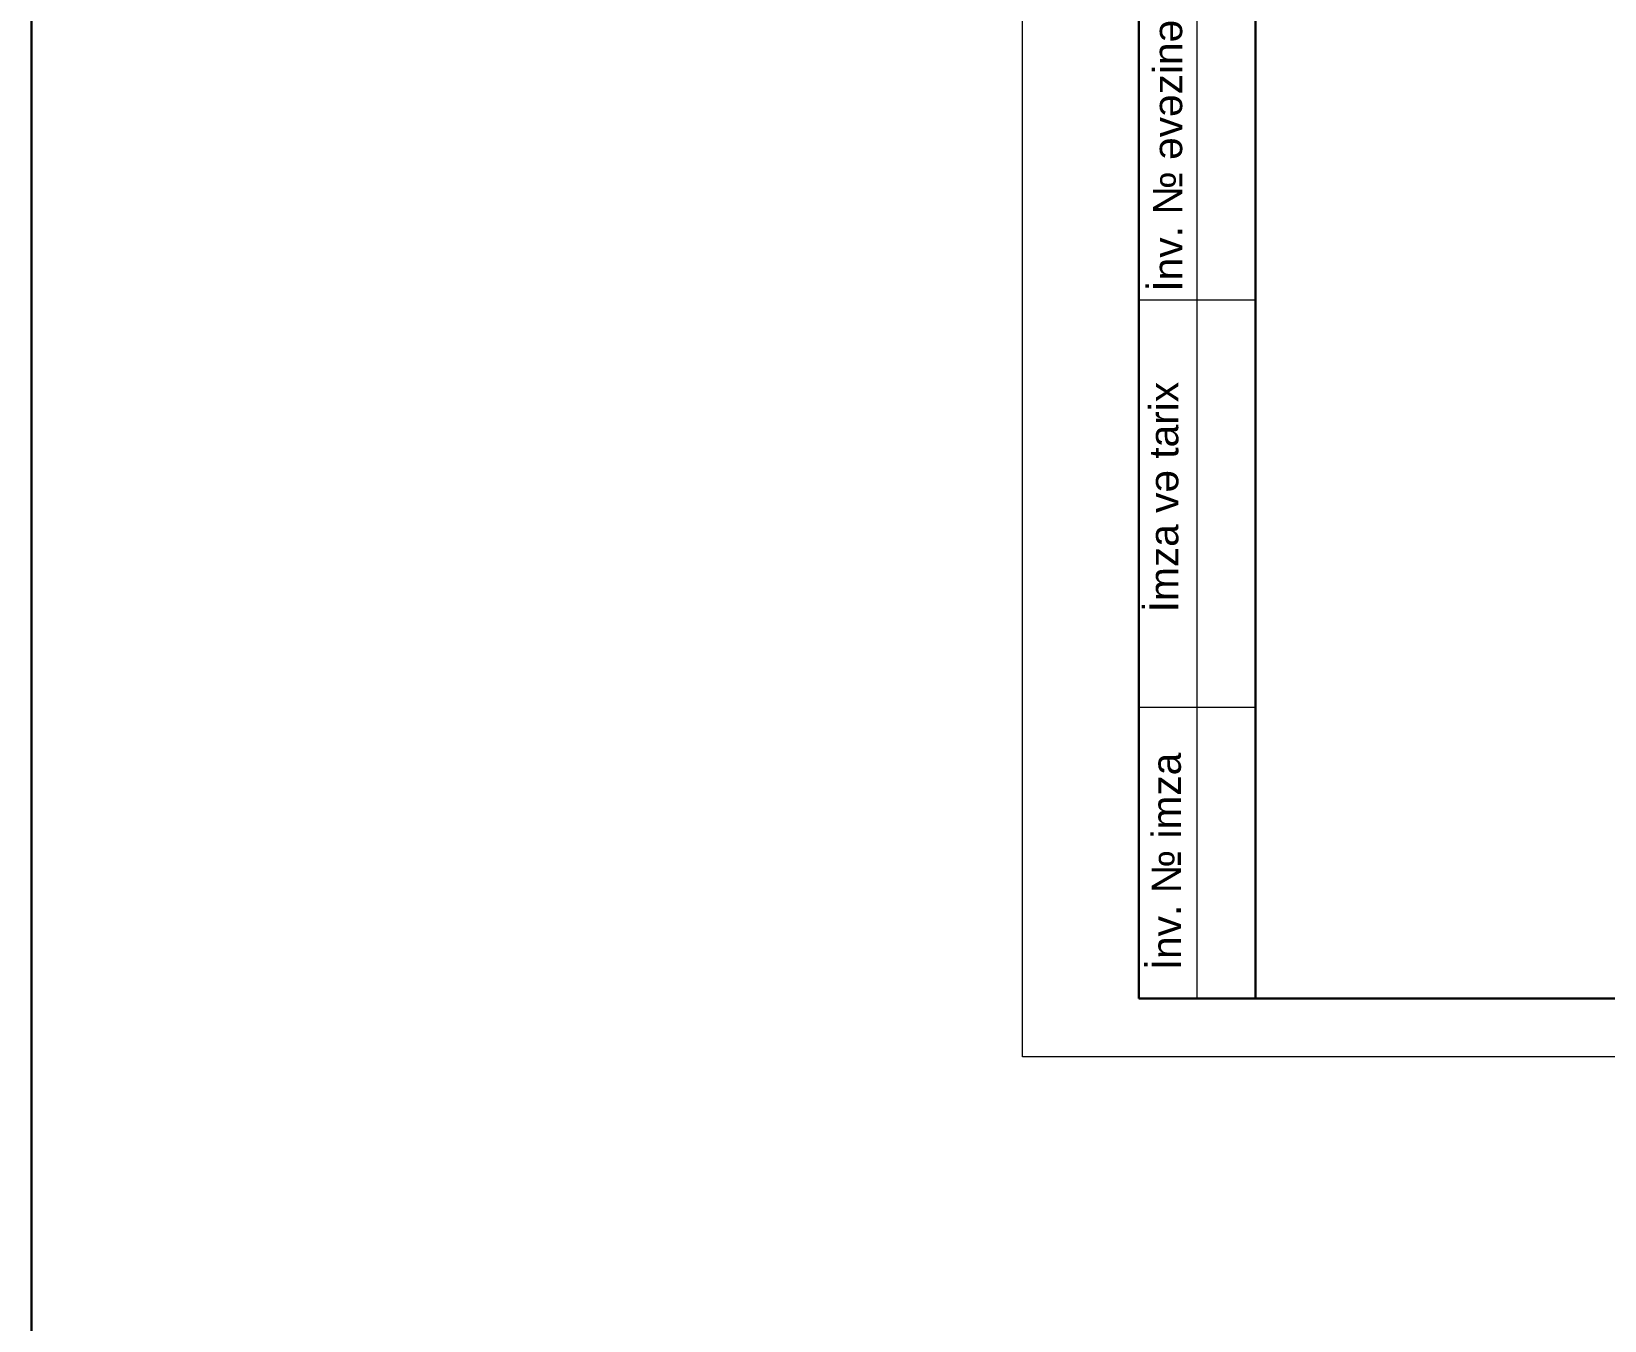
# Model space of a CAD drawing. Header units: millimetres. Extents: x 895788 to 1136524, y -21936 to 400945.
# Drawn here: x 895788 to 920064, y 260649 to 280554 of the extents above; entities that cross this region are included whole.
import ezdxf

# ---------------------------------------------------------------- set-up
doc = ezdxf.new("R2010")
doc.units = ezdxf.units.MM
for name, color, linetype, lineweight in [('невидимка_Ном._пера__241_Ном._пера__7', 7, 'Continuous', 60), ('размер_Ном._пера__1_Ном._пера__7', 7, 'Continuous', 60), ('размер_Ном._пера__241_Ном._пера__7', 7, 'Continuous', 60)]:
    doc.layers.add(name, color=color, linetype=linetype, lineweight=lineweight)
doc.styles.add('СГЕНЕРИР_СТИЛЬ_1', font='arial.ttf')

msp = doc.modelspace()

# ---------------------------------------------------------------- linework, layer by layer
at = {"color": 4, "lineweight": 30}
msp.add_lwpolyline([(895787.88, 400945.385), (1136523.833, 400945.385), (1136523.833, -21935.758), (895787.88, -21935.758)], close=True, dxfattribs=at)
at = {"layer": 'невидимка_Ном._пера__241_Ном._пера__7', "linetype": 'Continuous', "lineweight": 30}
for p, q in [((914676.304, 265621.904), (914676.304, 317205.088)), ((985670.582, 265621.904), (914676.304, 265621.904))]:
    msp.add_line(p, q, dxfattribs=at)
at = {"layer": 'размер_Ном._пера__241_Ном._пера__7', "linetype": 'Continuous', "lineweight": 0}
for p, q in [((911081.657, 264723.242), (911081.657, 318103.749)), ((913777.642, 265621.904), (913777.642, 280899.153)), ((914676.304, 276405.845), (912878.98, 276405.845)), ((914676.304, 270115.212), (912878.98, 270115.212)), ((986569.243, 264723.242), (911081.657, 264723.242))]:
    msp.add_line(p, q, dxfattribs=at)
at = {"layer": 'размер_Ном._пера__241_Ном._пера__7', "linetype": 'Continuous', "lineweight": 30}
for p, q in [((912878.98, 265621.904), (912878.98, 280899.153)), ((914676.304, 265621.904), (912878.98, 265621.904))]:
    msp.add_line(p, q, dxfattribs=at)

# ---------------------------------------------------------------- texts
at = {"layer": 'размер_Ном._пера__1_Ном._пера__7', "style": 'СГЕНЕРИР_СТИЛЬ_1'}
for s, height, p in [('nv. № əvəzinə', 449.33087, (913546.254, 276711.255)), ('İ', 449.331, (913546.254, 276536.856)), ('mza və tarix', 449.33087, (913486.461, 271759.865)), ('İ', 449.331, (913486.461, 271585.465)), ('nv. № imza', 449.3309, (913525.355, 266232.678)), ('İ', 449.331, (913525.355, 266058.279))]:
    msp.add_text(s, height=height, rotation=90, dxfattribs=at).set_placement(p)

doc.saveas('drawing.dxf')
